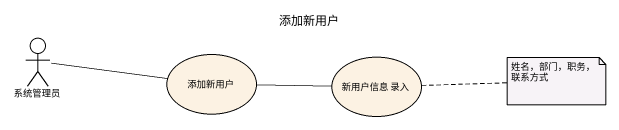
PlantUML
@startuml
title 添加新用户
actor 系统管理员
usecase 添加新用户
usecase "新用户信息 录入" as 新用户信息_录入
系统管理员 -right- 添加新用户
添加新用户 -right- 新用户信息_录入
note right of 新用户信息_录入 : 姓名，部门，职务，联系方式
@enduml
